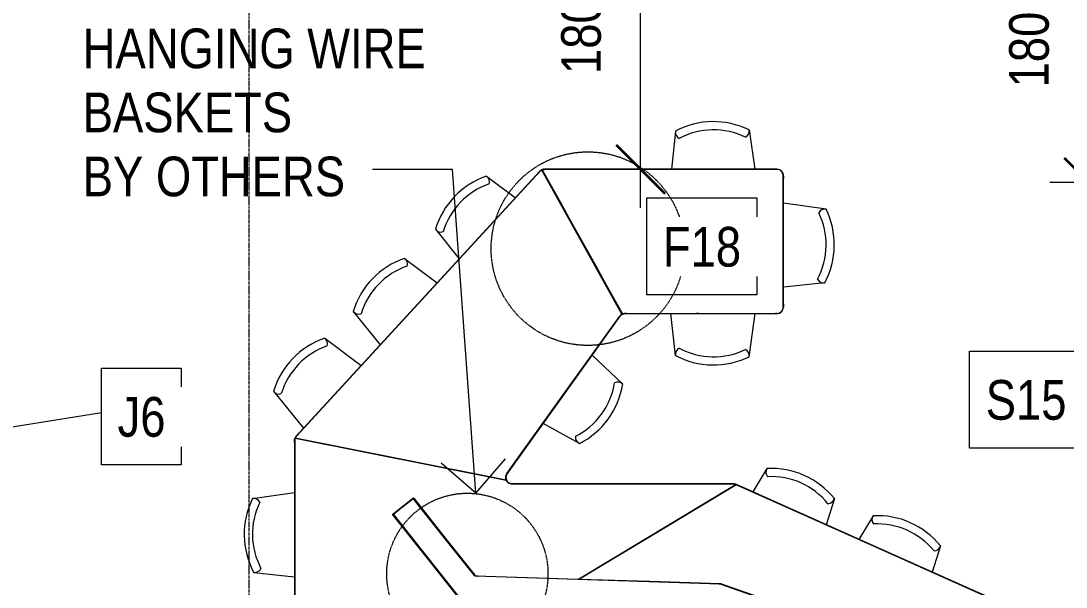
# Model space of a CAD drawing. Header units: millimetres. Extents: x -31381 to 39197, y -15686 to 26001.
# Drawn here: x 6152 to 12634, y -6928 to -3419 of the extents above; entities that cross this region are included whole.
import ezdxf

# ---------------------------------------------------------------- set-up
doc = ezdxf.new("R2010")
doc.units = ezdxf.units.MM
for name, pattern in [('BVNDH-Grid Line', [22.225, 12.7, -3.175, 3.175, -3.175]), ('BVNDH-Overhead', [6, 4, -2]), ('Hidden', [7.14375, 4.7625, -2.38125])]:
    doc.linetypes.add(name, pattern=pattern)
for name, color, linetype, lineweight in [('A-ANNO-DIMS', 211, 'Continuous', 9), ('A-ANNO-DIMS-100', 211, 'Continuous', 9), ('A-DETL', 90, 'Continuous', 9), ('A-FLOR-OVHD', 1, 'BVNDH-Overhead', 13), ('G-ANNO-TEXT', 231, 'Continuous', 9), ('G-IMPT', 8, 'Continuous', 9), ('I-FURN', 30, 'Continuous', 13), ('S-GRID', 1, 'Continuous', 9)]:
    doc.layers.add(name, color=color, linetype=linetype, lineweight=lineweight)
doc.styles.add('Arial Narrow_2', font='ARIALN.TTF', dxfattribs={"height": 245.820669})
doc.dimstyles.new('BVNDH_2_5mm_with_CL_ROUNDED', dxfattribs={"dimscale": 304.8, "dimtxt": 250, "dimasz": 0.984252, "dimexe": 0.787402, "dimexo": 0.0625, "dimgap": 0.574147, "dimtad": 1, "dimdec": 0, "dimrnd": 10, "dimzin": 0, "dimdsep": 46, "dimtxsty": 'Arial Narrow_2', "dimblk1": 'OBLIQUE', "dimblk2": 'OBLIQUE', "dimsah": 1, "dimcen": 0.09, "dimdle": 0.787402, "dimazin": 0, "dimtfac": 1, "dimtdec": 4, "dimtix": 1, "dimtmove": 0, "dimatfit": 3, "dimfxl": 1.64042, "dimfxlon": 1, "dimtvp": 1, "dimtolj": 1, "dimtzin": 0, "dimarcsym": 2})

# ---------------------------------------------------------------- blocks, each defined once
blk = doc.blocks.new('Chair-Desk - Chair-Desk-V22-Level 9 201 Kent St 1_100')
at = {"layer": 'I-FURN', "lineweight": 9}
for p, q in [((-228.6, 0), (-249.7, -169.1)), ((228.6, 0), (249.5, -169.8))]:
    blk.add_line(p, q, dxfattribs=at)
for centre, radius, start, end in [((-186, -6.7), 43.1, 170.99707, 243.1852), ((0, -446.9), 502, 62.90887, 117.09113), ((0, -446.9), 451.2, 62.90887, 117.09113), ((186, -6.7), 43.1, 296.8148, 9.00293)]:
    blk.add_arc(centre, radius, start, end, dxfattribs=at)
blk = doc.blocks.new('Chair-Desk - Chair-Desk-V23-Level 9 201 Kent St 1_100')
at = {"layer": 'I-FURN', "lineweight": 9}
for p, q in [((-228.6, 0), (-249.6, -168.1)), ((228.6, 0), (249.3, -168.8))]:
    blk.add_line(p, q, dxfattribs=at)
for centre, radius, start, end in [((-186, -6.7), 43.1, 170.99707, 243.1852), ((0, -446.9), 502, 62.90887, 117.09113), ((0, -446.9), 451.2, 62.90887, 117.09113), ((186, -6.7), 43.1, 296.8148, 9.00293)]:
    blk.add_arc(centre, radius, start, end, dxfattribs=at)
blk = doc.blocks.new('Chair-Desk - Chair-Desk-V24-Level 9 201 Kent St 1_100')
at = {"layer": 'I-FURN', "lineweight": 9}
for p, q in [((-228.6, 0), (-262.1, -267.8)), ((228.6, 0), (260.4, -258.7))]:
    blk.add_line(p, q, dxfattribs=at)
for centre, radius, start, end in [((-186, -6.7), 43.1, 170.99707, 243.1852), ((0, -446.9), 502, 62.90887, 117.09113), ((0, -446.9), 451.2, 62.90887, 117.09113), ((186, -6.7), 43.1, 296.8148, 9.00293)]:
    blk.add_arc(centre, radius, start, end, dxfattribs=at)
blk = doc.blocks.new('Chair-Desk - Chair-Desk-V25-Level 9 201 Kent St 1_100')
at = {"layer": 'I-FURN', "lineweight": 9}
for p, q in [((-228.6, 0), (-261.7, -265)), ((228.6, 0), (260.1, -255.9))]:
    blk.add_line(p, q, dxfattribs=at)
for centre, radius, start, end in [((-186, -6.7), 43.1, 170.99707, 243.1852), ((0, -446.9), 502, 62.90887, 117.09113), ((0, -446.9), 451.2, 62.90887, 117.09113), ((186, -6.7), 43.1, 296.8148, 9.00293)]:
    blk.add_arc(centre, radius, start, end, dxfattribs=at)
blk = doc.blocks.new('Chair-Desk - Chair-Desk-V26-Level 9 201 Kent St 1_100')
at = {"layer": 'I-FURN', "lineweight": 9}
for p, q in [((-228.6, 0), (-260.9, -258.2)), ((228.6, 0), (260, -255))]:
    blk.add_line(p, q, dxfattribs=at)
for centre, radius, start, end in [((-186, -6.7), 43.1, 170.99707, 243.1852), ((0, -446.9), 502, 62.90887, 117.09113), ((0, -446.9), 451.2, 62.90887, 117.09113), ((186, -6.7), 43.1, 296.8148, 9.00293)]:
    blk.add_arc(centre, radius, start, end, dxfattribs=at)
blk = doc.blocks.new('Chair-Desk - Chair-Desk-V37-Level 9 201 Kent St 1_100')
at = {"layer": 'I-FURN', "lineweight": 9}
for p, q in [((-228.6, 0), (-261.3, 261.2)), ((228.6, 0), (259.6, 252.1))]:
    blk.add_line(p, q, dxfattribs=at)
for centre, radius, start, end in [((-186, 6.7), 43.1, 116.8148, 189.00293), ((0, 446.9), 451.2, 242.90887, 297.09113), ((186, 6.7), 43.1, 350.99707, 63.1852), ((0, 446.9), 502, 242.90887, 297.09113)]:
    blk.add_arc(centre, radius, start, end, dxfattribs=at)
blk = doc.blocks.new('Chair-Desk - Chair-Desk-V38-Level 9 201 Kent St 1_100')
at = {"layer": 'I-FURN', "lineweight": 9}
for p, q in [((-228.6, 0), (-256.3, 221.5)), ((228.6, 0), (257.4, 233.9))]:
    blk.add_line(p, q, dxfattribs=at)
for centre, radius, start, end in [((-186, 6.7), 43.1, 116.8148, 189.00293), ((0, 446.9), 451.2, 242.90887, 297.09113), ((186, 6.7), 43.1, 350.99707, 63.1852), ((0, 446.9), 502, 242.90887, 297.09113)]:
    blk.add_arc(centre, radius, start, end, dxfattribs=at)
blk = doc.blocks.new('Chair-Desk - Chair-Desk-V39-Level 9 201 Kent St 1_100')
at = {"layer": 'I-FURN', "lineweight": 9}
for p, q in [((-228.6, 0), (-263.6, 280.3)), ((228.6, 0), (264.6, 293))]:
    blk.add_line(p, q, dxfattribs=at)
for centre, radius, start, end in [((-186, 6.7), 43.1, 116.8148, 189.00293), ((0, 446.9), 451.2, 242.90887, 297.09113), ((186, 6.7), 43.1, 350.99707, 63.1852), ((0, 446.9), 502, 242.90887, 297.09113)]:
    blk.add_arc(centre, radius, start, end, dxfattribs=at)
blk = doc.blocks.new('Chair-Desk - Chair-Desk-V40-Level 9 201 Kent St 1_100')
at = {"layer": 'I-FURN', "lineweight": 9}
for p, q in [((228.6, 0), (261, 263.9)), ((-228.6, 0), (-260, 251.3))]:
    blk.add_line(p, q, dxfattribs=at)
for centre, radius, start, end in [((-186, 6.7), 43.1, 116.8148, 189.00293), ((0, 446.9), 451.2, 242.90887, 297.09113), ((186, 6.7), 43.1, 350.99707, 63.1852), ((0, 446.9), 502, 242.90887, 297.09113)]:
    blk.add_arc(centre, radius, start, end, dxfattribs=at)
blk = doc.blocks.new('Chair-Desk - Chair-Desk-V41-Level 9 201 Kent St 1_100')
at = {"layer": 'I-FURN', "lineweight": 9}
for p, q in [((-228.6, 0), (-259.1, 244.3)), ((228.6, 0), (257.5, 235.2))]:
    blk.add_line(p, q, dxfattribs=at)
for centre, radius, start, end in [((-186, 6.7), 43.1, 116.8148, 189.00293), ((0, 446.9), 451.2, 242.90887, 297.09113), ((186, 6.7), 43.1, 350.99707, 63.1852), ((0, 446.9), 502, 242.90887, 297.09113)]:
    blk.add_arc(centre, radius, start, end, dxfattribs=at)
blk = doc.blocks.new('Furniture 4 - Communal Table_sat-1760665-Level 9 201 Kent St 1_100')
at = {"layer": 'G-IMPT'}
for p, q in [((1887.7, 3272.5), (13.2, 1235.6)), ((1887.7, 3272.5), (1875.1, 3258.8)), ((1887.9, 3272.3), (1887.7, 3272.5)), ((1887.7, 3272.5), (1889.2, 3271.1)), ((3713, 3288.6), (1924.5, 3288.6)), ((1924.5, 3288.6), (1939.5, 3288.6)), ((1924.5, 3286.6), (1924.5, 3288.4)), ((1939.5, 3288.6), (1924.6, 3288.6)), ((3713, 3288.6), (3698.1, 3288.6)), ((3698.1, 3288.6), (3713, 3288.6)), ((3713, 3286.6), (3713, 3288.4)), ((3761, 3238.6), (3763, 3238.6)), ((3763, 3238.6), (3762.8, 3238.6)), ((3763, 3238.2), (3763, 3238.6)), ((3763, 3238.6), (3763, 3216.2)), ((2144, 2857.4), (2140.6, 2857)), ((2140.6, 2857), (2144, 2857.4)), ((2145.1, 2855.5), (2141.7, 2855.1)), ((2190.5, 2765.4), (2194.8, 2766.1)), ((2195.8, 2764.2), (2192.5, 2763.7)), ((2196.8, 2762.3), (2193.7, 2761.8)), ((2298.8, 2570.6), (2301.6, 2571.1)), ((2302.6, 2569.2), (2300.6, 2568.9)), ((2300.6, 2568.9), (2302.6, 2569.2)), ((2303.6, 2567.3), (2301.9, 2567.1)), ((2332, 2510.8), (2335, 2511)), ((2336, 2509.1), (2333.1, 2508.8)), ((2545.2, 2179.8), (2545.2, 2178)), ((2545.2, 2177.8), (3713, 2177.8)), ((2557.3, 2177.8), (2545.2, 2177.8)), ((3110.9, 2177.8), (3092.7, 2177.8)), ((3713, 2177.8), (3701, 2177.8)), ((3713, 2179.8), (3713, 2178)), ((3761, 2227.8), (3763, 2227.8)), ((3763, 2227.8), (3762.8, 2227.8)), ((3763, 2250.3), (3763, 2227.8)), ((1636.6, 946.7), (2504.6, 2156.9)), ((2496.7, 2145.8), (2504.6, 2156.9)), ((2503, 2158.1), (2504.6, 2156.9)), ((2504.1, 2157.3), (2504.6, 2156.9)), ((1631.8, 894.9), (5.1, 1219.5)), ((5.8, 1219.4), (1628.9, 895.5)), ((25.8, 1249.2), (13.2, 1235.6)), ((13.4, 1235.4), (13.2, 1235.6)), ((13.2, 1235.6), (14.7, 1234.2)), ((0, 1201.7), (0, 0)), ((0, 1189.4), (0, 1201.7)), ((2, 1201.7), (0.3, 1201.7)), ((1632, 894.8), (1632.2, 894.8)), ((1636.6, 946.7), (1635, 947.8)), ((1636.4, 946.8), (1636.6, 946.7)), ((1636.6, 946.7), (1644.6, 957.8)), ((3379.4, 867.5), (1677.3, 867.5)), ((1677.3, 867.5), (1691.8, 867.5)), ((1677.3, 865.5), (1677.3, 867.3)), ((2187.6, 134.5), (3396.3, 861.1)), ((3398.9, 862.6), (2192.9, 137.7)), ((3364.8, 867.5), (3379.4, 867.5)), ((3379.4, 865.5), (3379.4, 867.3)), ((3396.3, 861.1), (3398.9, 862.6)), ((3398.9, 862.6), (3399.9, 860.9)), ((3399.2, 862.1), (3398.9, 862.6)), ((3399.9, 860.9), (3400.7, 862.8)), ((759.5, 635), (913.1, 756.8)), ((905.3, 750.7), (913.1, 756.8)), ((913.1, 756.8), (905.3, 750.7)), ((905.3, 750.7), (913.1, 756.8)), ((913.1, 756.8), (905.3, 750.7)), ((911.8, 758.4), (913.1, 756.8)), ((913.1, 756.8), (912.4, 757.6)), ((913.1, 756.8), (912.4, 757.6)), ((914.3, 755.3), (913.1, 756.8)), ((915.9, 756.5), (914.3, 755.3)), ((915.9, 756.5), (917.4, 757.8)), ((916.6, 757.1), (915.9, 756.5)), ((916.6, 757.1), (915.9, 756.5)), ((915.9, 756.5), (921.9, 748.9)), ((915.9, 756.5), (1386.3, 163.6)), ((915.9, 756.5), (921.9, 748.9)), ((921.9, 748.9), (915.9, 756.5)), ((921.9, 748.9), (915.9, 756.5)), ((757.6, 631), (759.2, 632.2)), ((759.5, 635), (758.3, 636.6)), ((758.9, 635.8), (759.5, 635)), ((758.9, 635.8), (759.5, 635)), ((759.2, 632.2), (759, 632)), ((759.2, 632.2), (759, 632)), ((760.8, 633.5), (759.2, 632.2)), ((772, 616.1), (759.2, 632.2)), ((1287.3, -33.4), (759.2, 632.2)), ((759.2, 632.2), (772, 616.1)), ((772, 616.1), (759.2, 632.2)), ((759.2, 632.2), (772, 616.1)), ((759.5, 635), (767.3, 641.2)), ((767.3, 641.2), (759.5, 635)), ((759.5, 635), (767.3, 641.2)), ((767.3, 641.2), (759.5, 635)), ((759.5, 635), (760.8, 633.5)), ((1374.3, 178.8), (1386.3, 163.6)), ((1374.3, 178.8), (1386.3, 163.6)), ((1386.3, 163.6), (1374.3, 178.8)), ((1386.3, 163.6), (1374.3, 178.8)), ((1384.8, 162.3), (1386.3, 163.6)), ((1387.9, 164.8), (1386.3, 163.6)), ((1386.3, 163.6), (1386.6, 163.7)), ((1386.3, 163.6), (1386.6, 163.7)), ((1393.9, 161.8), (1393.9, 159.8)), ((1393.8, 157.8), (1393.9, 159.8)), ((1393.9, 159.8), (1393.9, 160.1)), ((1393.9, 159.8), (1413.8, 159.1)), ((1393.9, 159.8), (2186.5, 134.3)), ((1413.8, 159.1), (1393.9, 159.8)), ((1393.9, 159.8), (1409.2, 159.3)), ((1413.8, 159.1), (1393.9, 159.8)), ((2186.6, 136.3), (2186.5, 134.3)), ((2186.5, 134.3), (2205.5, 133.6)), ((2205.5, 133.6), (2186.5, 134.3)), ((2187.6, 134.5), (2186.6, 136.3)), ((2187.3, 135), (2187.6, 134.5)), ((2199, 141.4), (2187.6, 134.5)), ((2189.4, 136.2), (2194, 136)), ((2192.9, 137.7), (2199, 141.4)), ((2193.9, 134), (3276.3, 99.2)), ((2205.5, 133.6), (2193.9, 134)), ((3264.7, 99.5), (3276.3, 99.2)), ((3276.3, 99.2), (3264.7, 99.5)), ((3264.7, 99.5), (3276.3, 99.2)), ((3276.3, 99.2), (3264.7, 99.5)), ((3276.2, 97.2), (3276.3, 99.2)), ((3276.9, 99), (3276.2, 97.2)), ((3276.4, 101.2), (3276.3, 99.2)), ((3276.3, 99.2), (3276.3, 99.4)), ((3276.3, 99.2), (3276.3, 99.4)), ((3276.9, 99), (3288.6, 95)), ((3276.9, 99), (3277, 99)), ((3276.9, 99), (3288.6, 95)), ((3288.6, 95), (3276.9, 99)), ((3288.6, 95), (3276.9, 99)), ((3277, 99.3), (3277.6, 100.9))]:
    blk.add_line(p, q, dxfattribs=at)
at = {"layer": 'G-IMPT', "flags": 128}
for points in [[(13.2, 1235.6), (950.5, 2254), (1887.7, 3272.5)], [(1889.2, 3271.1), (951.9, 2252.7), (14.7, 1234.2)], [(2519.7, 2173.1), (2365.7, 2450.3), (2211.6, 2727.4), (2057.6, 3004.6), (1903.6, 3281.8)], [(1903.6, 3281.8), (2057.6, 3004.6), (2211.6, 2727.4), (2365.7, 2450.3), (2519.7, 2173.1)], [(1905.3, 3282.8), (2053.4, 3016.4), (2201.4, 2749.9), (2349.5, 2483.5), (2497.5, 2217.1), (2521.4, 2174)], [(1905.3, 3282.8), (1973.8, 3159.6), (2042.3, 3036.4), (2110.7, 2913.2), (2179.2, 2790), (2247.6, 2666.8), (2316.1, 2543.6), (2384.5, 2420.4), (2453, 2297.2), (2521.4, 2174)], [(1905.3, 3282.8), (1973.8, 3159.6), (2042.3, 3036.4), (2110.7, 2913.2), (2179.2, 2790), (2247.6, 2666.8), (2316.1, 2543.6), (2384.5, 2420.4), (2453, 2297.2), (2521.4, 2174)], [(2521.5, 2173.9), (2453.1, 2297.1), (2384.6, 2420.3), (2316.2, 2543.4), (2247.7, 2666.6), (2179.3, 2789.8), (2110.9, 2912.9), (2042.4, 3036.1), (1974, 3159.3), (1905.5, 3282.5)], [(2521.5, 2173.9), (2453.1, 2297.1), (2384.6, 2420.3), (2316.2, 2543.4), (2247.7, 2666.6), (2179.3, 2789.8), (2110.9, 2912.9), (2042.4, 3036.1), (1974, 3159.3), (1905.5, 3282.5)], [(1924.5, 3288.6), (1921.5, 3288.5), (1918.4, 3288.3), (1915.4, 3287.8), (1912.4, 3287.1), (1909.5, 3286.3), (1906.6, 3285.3)], [(1906.6, 3285.3), (1909.5, 3286.3), (1912.4, 3287.1), (1915.4, 3287.8), (1918.4, 3288.3), (1921.5, 3288.5), (1924.5, 3288.6)], [(1907.3, 3283.4), (1906.9, 3284.4), (1906.7, 3285), (1906.6, 3285.3)], [(1906.6, 3285.3), (1906.7, 3285), (1906.9, 3284.4), (1907.3, 3283.4)], [(1907.3, 3283.4), (1975.7, 3160.3), (2044.2, 3037.1), (2112.6, 2913.9), (2181, 2790.7), (2249.5, 2667.6), (2317.9, 2544.4), (2386.4, 2421.2), (2454.8, 2298.1), (2523.2, 2174.9)], [(3713, 3288.6), (2818.8, 3288.6), (1924.5, 3288.6)], [(3713, 3286.6), (2818.8, 3286.6), (1924.5, 3286.6)], [(3761, 2227.8), (3761, 2733.2), (3761, 3238.6)], [(3763, 2227.8), (3763, 2733.2), (3763, 3238.6)], [(2524.1, 2173.1), (2524, 2173.3), (2523.7, 2174), (2523.2, 2174.9)], [(2523.2, 2174.9), (2523.7, 2174), (2524, 2173.3), (2524.1, 2173.1)], [(2524.1, 2173.1), (2526.1, 2174), (2528.1, 2174.8), (2530.2, 2175.5), (2532.3, 2176.1), (2534.4, 2176.6), (2536.6, 2177), (2538.7, 2177.4), (2540.9, 2177.6), (2543.1, 2177.7), (2545.2, 2177.8)], [(2545.2, 2177.8), (2543.1, 2177.7), (2540.9, 2177.6), (2538.7, 2177.4), (2536.6, 2177), (2534.4, 2176.6), (2532.3, 2176.1), (2530.2, 2175.5), (2528.1, 2174.8), (2526.1, 2174), (2524.1, 2173.1)], [(2545.2, 2179.8), (3129.1, 2179.8), (3713, 2179.8)], [(2545.2, 2177.8), (3129.1, 2177.8), (3713, 2177.8)], [(1635, 947.8), (2069, 1553), (2503, 2158.1)], [(2504.6, 2156.9), (2070.6, 1551.8), (1636.6, 946.7)], [(2.8, 1218.2), (2, 1215.6), (1.3, 1212.8), (0.7, 1210.1), (0.3, 1207.3), (0.1, 1204.5), (0, 1201.7)], [(0, 1201.7), (0.1, 1204.5), (0.3, 1207.3), (0.7, 1210.1), (1.3, 1212.8), (2, 1215.6), (2.8, 1218.2)], [(2.8, 1218.2), (3.1, 1218.2), (3.8, 1217.9), (4.7, 1217.6)], [(4.7, 1217.6), (3.8, 1217.9), (3.1, 1218.2), (2.8, 1218.2)], [(1631.4, 892.9), (818.1, 1055.3), (4.7, 1217.6)], [(1631.8, 894.9), (818.5, 1057.2), (5.1, 1219.5)], [(1628.9, 895.5), (817.4, 1057.4), (5.8, 1219.4)], [(6.2, 1221.4), (817.8, 1059.4), (1629.3, 897.4)], [(0, 1201.7), (0, 600.9), (0, 0)], [(2, 1201.7), (2, 600.9), (2, 0)], [(1631.4, 892.9), (1632.3, 893.4), (1633, 893.7), (1633.2, 893.9)], [(1633.2, 893.9), (1633, 893.7), (1632.3, 893.4), (1631.4, 892.9)], [(1677.3, 867.5), (1671.3, 867.9), (1665.4, 869), (1659.7, 870.7), (1654.2, 873.2), (1649.1, 876.2), (1644.3, 879.9), (1640.1, 884.1), (1636.3, 888.8), (1633.2, 893.9)], [(1633.2, 893.9), (1636.3, 888.8), (1640.1, 884.1), (1644.3, 879.9), (1649.1, 876.2), (1654.2, 873.2), (1659.7, 870.7), (1665.4, 869), (1671.3, 867.9), (1677.3, 867.5)], [(3379.4, 867.5), (2528.3, 867.5), (1677.3, 867.5)], [(3379.4, 865.5), (2528.3, 865.5), (1677.3, 865.5)], [(2186.6, 136.3), (2790.9, 499.5), (3395.3, 862.8)], [(2187.6, 134.5), (2792, 497.8), (3396.3, 861.1)], [(3398.9, 862.6), (2795.9, 500.2), (2192.9, 137.7)], [(3399.9, 860.9), (2796.9, 498.5), (2194, 136)], [(3396, 864.7), (3393.3, 865.6), (3390.6, 866.3), (3387.8, 866.8), (3385, 867.2), (3382.2, 867.5), (3379.4, 867.5)], [(3379.4, 867.5), (3382.2, 867.5), (3385, 867.2), (3387.8, 866.8), (3390.6, 866.3), (3393.3, 865.6), (3396, 864.7)], [(5603.4, -123.6), (4501.6, 368.7), (3399.9, 860.9)], [(5604.2, -121.8), (4502.5, 370.5), (3400.7, 862.8)], [(758.3, 636.6), (835, 697.5), (911.8, 758.4)], [(759.5, 635), (836.3, 695.9), (913.1, 756.8)], [(914.3, 755.3), (837.5, 694.4), (760.8, 633.5)], [(1384.8, 162.3), (1149.5, 458.8), (914.3, 755.3)], [(915.9, 756.5), (1151.1, 460), (1386.3, 163.6)], [(917.4, 757.8), (1152.7, 461.3), (1387.9, 164.8)], [(1285.7, -34.6), (1021.7, 298.2), (757.6, 631)], [(1287.3, -33.4), (1023.2, 299.4), (759.2, 632.2)], [(760.8, 633.5), (1024.8, 300.7), (1288.8, -32.1)], [(1393.9, 159.8), (1391.9, 160), (1390.3, 160.6), (1388.1, 161.8), (1386.3, 163.6)], [(1393.9, 161.8), (1790.3, 149), (2186.6, 136.3)], [(3276.2, 97.2), (2335, 127.5), (1393.8, 157.8)], [(1393.9, 159.8), (1790.2, 147), (2186.5, 134.3)], [(2193.9, 134), (2735.1, 116.6), (3276.3, 99.2)], [(2194, 136), (2735.2, 118.6), (3276.4, 101.2)], [(4431.6, -308.1), (3853.9, -105.5), (3276.2, 97.2)], [(3276.9, 99), (3854.6, -103.6), (4432.3, -306.2)], [(3277.6, 100.9), (3855.3, -101.7), (4433, -304.3)]]:
    blk.add_lwpolyline(points, dxfattribs=at)
at = {"layer": 'G-IMPT'}
for centre, radius, start, end in [((1924.5, 3238.6), 50, 115.85891, 137.37758), ((1924.5, 3238.6), 50, 115.85891, 137.37758), ((1903.6, 3281.8), 2, 29.05861, 115.8589), ((1903.6, 3281.8), 2, 29.05861, 115.8589), ((1907.3, 3283.4), 2, 111.05996, 209.05861), ((1907.3, 3283.4), 2, 111.05996, 209.05861), ((3713, 3238.6), 50, 0, 90), ((3713, 3238.6), 50, 63.7358, 90), ((3713, 3238.6), 50, 33.58276, 60), ((3713, 3238.6), 50, 27.72391, 32.4252), ((3713, 3238.6), 50, 20, 21.85134), ((3713, 3238.6), 50, 0, 18.32656), ((2519.7, 2173.1), 2, 299.45223, 29.05861), ((2519.7, 2173.1), 2, 299.45223, 29.05861), ((2523.2, 2174.9), 2, 209.05861, 295.04157), ((2523.2, 2174.9), 2, 209.05861, 295.04157), ((3713, 2227.8), 50, 270, 0), ((3713, 2227.8), 50, 270, 288.32656), ((3713, 2227.8), 50, 290, 291.85134), ((3713, 2227.8), 50, 297.72391, 302.4252), ((3713, 2227.8), 50, 303.58276, 330), ((3713, 2227.8), 50, 333.7358, 0), ((2545.2, 2127.8), 50, 119.45223, 144.3516), ((2545.2, 2127.8), 50, 119.45223, 144.3516), ((4.7, 1217.6), 2, 78.71366, 160.68537), ((4.7, 1217.6), 2, 78.71366, 160.68537), ((6.2, 1221.4), 2, 155.82863, 258.71366), ((6.2, 1221.4), 2, 155.82863, 258.71366), ((50, 1201.7), 50, 137.37758, 155.82866), ((50, 1201.7), 50, 137.37758, 155.82866), ((1677.3, 917.5), 50, 144.3516, 202.7427), ((1677.3, 917.5), 50, 144.3516, 202.7427), ((1629.3, 897.4), 2, 258.71366, 22.74269), ((1629.3, 897.4), 2, 258.71366, 22.74269), ((1631.4, 892.9), 2, 28.24766, 78.71366), ((3395.3, 862.8), 2, 301.011, 70.6426), ((3395.3, 862.8), 2, 301.011, 70.6426), ((3399.9, 860.9), 2, 65.92421, 121.011), ((3399.9, 860.9), 2, 65.92421, 121.011), ((914.3, 755.3), 2, 38.43017, 128.43017), ((914.3, 755.3), 2, 38.43017, 128.43017), ((914.3, 755.3), 2, 38.43017, 128.43017), ((914.3, 755.3), 2, 38.43017, 128.43017), ((760.8, 633.5), 2, 128.43017, 218.43017), ((760.8, 633.5), 2, 128.43017, 218.43017), ((760.8, 633.5), 2, 128.43017, 218.43017), ((760.8, 633.5), 2, 128.43017, 218.43017), ((1394.2, 169.8), 10, 218.43017, 268.15542), ((1394.2, 169.8), 10, 218.43017, 268.15542), ((1394.2, 169.8), 10, 218.43017, 268.15542), ((1394.2, 169.8), 10, 218.43017, 268.15542), ((2186.6, 136.3), 2, 268.15542, 301.011), ((2186.6, 136.3), 2, 268.15542, 301.011), ((3276.2, 97.2), 2, 70.67193, 88.15542), ((3276.2, 97.2), 2, 70.67193, 88.15542), ((3276.2, 97.2), 2, 70.67193, 88.15542), ((3276.2, 97.2), 2, 70.67193, 88.15542)]:
    blk.add_arc(centre, radius, start, end, dxfattribs=at)
for points in [[(1889.2, 3271.1), (1890.6, 3272.6), (1893.5, 3275.4), (1898.3, 3279), (1901.8, 3281), (1903.6, 3281.8)], [(1903.6, 3281.8), (1901.8, 3281), (1898.3, 3279), (1893.5, 3275.4), (1890.6, 3272.6), (1889.2, 3271.1)], [(1907.3, 3283.4), (1909.1, 3284.1), (1912.9, 3285.3), (1918.6, 3286.4), (1922.6, 3286.6), (1924.5, 3286.6)], [(1924.5, 3286.6), (1922.6, 3286.6), (1918.6, 3286.4), (1912.9, 3285.3), (1909.1, 3284.1), (1907.3, 3283.4)], [(2503, 2158.1), (2505.2, 2161.2), (2510.2, 2166.8), (2516.4, 2171.2), (2519.7, 2173.1)], [(2521.4, 2174), (2521.4, 2174), (2521.3, 2174), (2521, 2173.8), (2520.3, 2173.4), (2519.9, 2173.2), (2519.7, 2173.1)], [(3749.8, 2196.9), (3753.4, 2201.2), (3759.1, 2211), (3761, 2222.2), (3761, 2227.8)], [(4.7, 1217.6), (4.8, 1217.8), (4.9, 1218.3), (5, 1219), (5.1, 1219.4), (5.1, 1219.5), (5.1, 1219.5)], [(6.2, 1221.4), (6.2, 1221.1), (6.1, 1220.6), (5.9, 1219.9), (5.8, 1219.5), (5.8, 1219.4), (5.8, 1219.4)], [(6.2, 1221.4), (6.9, 1222.9), (8.5, 1226), (11.3, 1230.3), (13.5, 1232.9), (14.7, 1234.2)], [(14.7, 1234.2), (13.5, 1232.9), (11.3, 1230.3), (8.5, 1226), (6.9, 1222.9), (6.2, 1221.4)], [(1628.9, 895.5), (1628.9, 895.5), (1628.9, 895.6), (1629, 896), (1629.1, 896.7), (1629.2, 897.2), (1629.3, 897.4)], [(1631.8, 894.9), (1631.8, 894.9), (1631.8, 894.8), (1631.7, 894.3), (1631.6, 893.7), (1631.5, 893.2), (1631.4, 892.9)], [(3395.3, 862.8), (3393.6, 863.4), (3390.1, 864.4), (3384.8, 865.3), (3381.2, 865.5), (3379.4, 865.5)], [(3395.3, 862.8), (3393.6, 863.4), (3390.1, 864.4), (3384.8, 865.3), (3381.2, 865.5), (3379.4, 865.5)], [(3395.3, 862.8), (3395.3, 862.9), (3395.4, 863), (3395.5, 863.1), (3395.6, 863.3), (3395.7, 863.5), (3395.7, 863.7), (3395.8, 863.8), (3395.8, 864), (3395.8, 864.2), (3395.8, 864.3), (3395.7, 864.4), (3395.7, 864.5), (3395.7, 864.6), (3395.8, 864.7), (3395.8, 864.7), (3395.9, 864.7), (3395.9, 864.7), (3396, 864.7)], [(3395.3, 862.8), (3395.4, 862.6), (3395.7, 862.2), (3396, 861.6), (3396.3, 861.2), (3396.3, 861.1), (3396.3, 861.1)], [(1387.9, 164.8), (1388.4, 164.2), (1389.5, 163.1), (1391.6, 162.1), (1393.2, 161.8), (1393.9, 161.8)], [(3276.4, 101.2), (3276.6, 101.2), (3277, 101.1), (3277.4, 101), (3277.6, 100.9)]]:
    blk.add_open_spline(points, degree=3, dxfattribs=at)
for points, knots in [([(1902.7, 3283.6), (1902.7, 3283.6), (1902.8, 3283.5), (1903, 3283.1), (1903.2, 3282.6), (1903.5, 3282.1), (1903.6, 3281.8)], [0, 0, 0, 0, 0.333333, 0.5, 0.666667, 1, 1, 1, 1]), ([(1903.6, 3281.8), (1903.5, 3282.1), (1903.2, 3282.6), (1903, 3283.1), (1902.8, 3283.5), (1902.7, 3283.6), (1902.7, 3283.6)], [0, 0, 0, 0, 0.333333, 0.5, 0.666667, 1, 1, 1, 1]), ([(1905.3, 3282.8), (1905.3, 3282.8), (1905.2, 3282.7), (1904.8, 3282.5), (1904.4, 3282.3), (1903.9, 3282), (1903.6, 3281.8)], [0, 0, 0, 0, 0.3333333, 0.5, 0.6666667, 1, 1, 1, 1]), ([(1904.5, 3282.3), (1904.6, 3282.4), (1904.8, 3282.5), (1905.2, 3282.7), (1905.3, 3282.8), (1905.3, 3282.8)], [0.3333333, 0.3333333, 0.3333333, 0.3333333, 0.5, 0.6666667, 1, 1, 1, 1]), ([(1907.3, 3283.4), (1907, 3283.3), (1906.5, 3283), (1906, 3282.7), (1905.7, 3282.5), (1905.5, 3282.5), (1905.5, 3282.5)], [0, 0, 0, 0, 0.333333, 0.5, 0.666667, 1, 1, 1, 1]), ([(1905.5, 3282.5), (1905.5, 3282.5), (1905.7, 3282.5), (1906, 3282.7), (1906.3, 3282.9), (1906.4, 3282.9)], [0, 0, 0, 0, 0.3333333, 0.5, 0.6666667, 0.6666667, 0.6666667, 0.6666667]), ([(3749.8, 3269.5), (3748, 3271.6), (3742.1, 3277.6), (3729.8, 3284.7), (3718.6, 3286.6), (3713, 3286.6)], [-0.555378, -0.555378, -0.555378, -0.555378, -0.4444444, -0.2222222, 0, 0, 0, 0]), ([(3761, 3238.6), (3761, 3245.6), (3758.6, 3256.8), (3752.5, 3266.3), (3749.8, 3269.5)], [-1, -1, -1, -1, -0.7222222, -0.5555556, -0.5555556, -0.5555556, -0.5555556]), ([(2519.7, 2173.1), (2519.9, 2173.2), (2520.3, 2173.4), (2521, 2173.8), (2521.3, 2174), (2521.4, 2174), (2521.4, 2174)], [0, 0, 0, 0, 0.25, 0.5, 0.75, 1, 1, 1, 1]), ([(2519.7, 2173.1), (2519.8, 2173.1), (2520, 2173.2), (2520.2, 2173.3), (2520.4, 2173.4), (2520.5, 2173.5), (2520.7, 2173.6), (2520.8, 2173.7), (2520.9, 2173.7), (2521, 2173.8), (2521.1, 2173.9), (2521.2, 2173.9), (2521.3, 2174), (2521.4, 2174), (2521.4, 2174), (2521.4, 2174), (2521.4, 2174)], [0, 0, 0, 0, 0.125, 0.1875, 0.25, 0.3125, 0.375, 0.4375, 0.5, 0.5625, 0.625, 0.6875, 0.75, 0.8125, 0.875, 1, 1, 1, 1]), ([(2521.4, 2174), (2521.4, 2174), (2521.4, 2174), (2521.4, 2174), (2521.3, 2174), (2521.2, 2173.9), (2521.1, 2173.9), (2521, 2173.8), (2520.9, 2173.7), (2520.8, 2173.7), (2520.7, 2173.6), (2520.5, 2173.5), (2520.4, 2173.4), (2520.2, 2173.3), (2520, 2173.2), (2519.8, 2173.1), (2519.7, 2173.1)], [0, 0, 0, 0, 0.125, 0.1875, 0.25, 0.3125, 0.375, 0.4375, 0.5, 0.5625, 0.625, 0.6875, 0.75, 0.8125, 0.875, 1, 1, 1, 1]), ([(2520.7, 2171.3), (2520.7, 2171.3), (2520.7, 2171.3), (2520.6, 2171.4), (2520.6, 2171.4), (2520.6, 2171.5), (2520.5, 2171.6), (2520.4, 2171.7), (2520.4, 2171.8), (2520.3, 2171.9), (2520.2, 2172.1), (2520.1, 2172.2), (2520.1, 2172.4), (2520, 2172.5), (2519.9, 2172.8), (2519.8, 2173), (2519.7, 2173.1)], [0, 0, 0, 0, 0.125, 0.1875, 0.25, 0.3125, 0.375, 0.4375, 0.5, 0.5625, 0.625, 0.6875, 0.75, 0.8125, 0.875, 1, 1, 1, 1]), ([(2519.7, 2173.1), (2519.8, 2173), (2519.9, 2172.8), (2520, 2172.5), (2520.1, 2172.4), (2520.1, 2172.2), (2520.2, 2172.1), (2520.3, 2171.9), (2520.4, 2171.8), (2520.4, 2171.7), (2520.5, 2171.6), (2520.6, 2171.5), (2520.6, 2171.4), (2520.6, 2171.4), (2520.7, 2171.3), (2520.7, 2171.3), (2520.7, 2171.3)], [0, 0, 0, 0, 0.125, 0.1875, 0.25, 0.3125, 0.375, 0.4375, 0.5, 0.5625, 0.625, 0.6875, 0.75, 0.8125, 0.875, 1, 1, 1, 1]), ([(2521.5, 2173.9), (2521.5, 2173.9), (2521.6, 2174), (2522, 2174.2), (2522.5, 2174.5), (2523, 2174.7), (2523.2, 2174.9)], [0, 0, 0, 0, 0.333333, 0.5, 0.666667, 1, 1, 1, 1]), ([(2522.4, 2174.4), (2522.2, 2174.3), (2522, 2174.2), (2521.6, 2174), (2521.5, 2173.9), (2521.5, 2173.9)], [0.3333333, 0.3333333, 0.3333333, 0.3333333, 0.5, 0.6666667, 1, 1, 1, 1]), ([(2523.2, 2174.9), (2524.6, 2175.5), (2528.8, 2177.3), (2536.2, 2179.2), (2542.2, 2179.8), (2545.2, 2179.8)], [-0.9999997, -0.9999997, -0.9999997, -0.9999997, -0.8, -0.4, 0, 0, 0, 0]), ([(3713, 2179.8), (3720, 2179.8), (3734, 2182.9), (3745.3, 2191.6), (3749.8, 2196.9)], [-1, -1, -1, -1, -0.7222222, -0.444622, -0.444622, -0.444622, -0.444622]), ([(4.7, 1217.6), (4.1, 1215.9), (3.1, 1212.4), (2.2, 1207.1), (2, 1203.5), (2, 1201.7)], [-0.9999978, -0.9999978, -0.9999978, -0.9999978, -0.6666667, -0.3333333, 0, 0, 0, 0]), ([(4.7, 1217.6), (4.1, 1215.9), (3.1, 1212.4), (2.2, 1207.1), (2, 1203.5), (2, 1201.7)], [0.0000022, 0.0000022, 0.0000022, 0.0000022, 0.3333333, 0.6666667, 1, 1, 1, 1]), ([(6.2, 1221.4), (5.9, 1221.5), (5.4, 1221.7), (4.9, 1221.9), (4.5, 1222.1), (4.4, 1222.2), (4.4, 1222.2)], [0, 0, 0, 0, 0.333333, 0.5, 0.666667, 1, 1, 1, 1]), ([(4.4, 1222.2), (4.4, 1222.2), (4.5, 1222.1), (4.9, 1221.9), (5.4, 1221.7), (5.9, 1221.5), (6.2, 1221.4)], [0, 0, 0, 0, 0.333333, 0.5, 0.666667, 1, 1, 1, 1]), ([(1629.3, 897.4), (1627.4, 902), (1624.9, 911.5), (1625.4, 929.4), (1630.4, 941.5), (1635, 947.8)], [-1, -1, -1, -1, -0.722222, -0.444444, 0, 0, 0, 0]), ([(1631.1, 898.2), (1631.1, 898.2), (1631, 898.1), (1630.6, 898), (1630.1, 897.8), (1629.6, 897.6), (1629.3, 897.4)], [0, 0, 0, 0, 0.333333, 0.5, 0.666667, 1, 1, 1, 1]), ([(1629.3, 897.4), (1629.6, 897.6), (1630.1, 897.8), (1630.6, 898), (1631, 898.1), (1631.1, 898.2), (1631.1, 898.2)], [0, 0, 0, 0, 0.333333, 0.5, 0.666667, 1, 1, 1, 1]), ([(1677.3, 865.5), (1672.1, 865.5), (1661.7, 867.1), (1644.7, 875.3), (1635.4, 885.6), (1631.4, 892.9)], [-1, -1, -1, -1, -0.722222, -0.444444, 0, 0, 0, 0]), ([(1633.2, 893.9), (1633.2, 893.9), (1633.1, 894), (1633, 894.2), (1632.7, 894.5), (1632.4, 894.7), (1632.1, 894.8), (1631.9, 894.9), (1631.8, 894.9)], [0, 0, 0, 0, 0.111111, 0.222222, 0.444444, 0.666667, 0.833333, 1, 1, 1, 1]), ([(3396, 864.7), (3395.9, 864.7), (3395.9, 864.7), (3395.8, 864.7), (3395.8, 864.6), (3395.7, 864.5), (3395.7, 864.4), (3395.8, 864.3), (3395.8, 864.2), (3395.8, 864), (3395.8, 863.8), (3395.7, 863.7), (3395.7, 863.5), (3395.6, 863.3), (3395.5, 863.1), (3395.4, 863), (3395.3, 862.9), (3395.3, 862.8)], [0, 0, 0, 0, 0.0625, 0.125, 0.25, 0.3125, 0.375, 0.4375, 0.5, 0.5625, 0.625, 0.6875, 0.75, 0.8125, 0.875, 0.9375, 1, 1, 1, 1]), ([(911.8, 758.4), (912.2, 758.7), (913, 759.1), (914.5, 759.4), (916.1, 759), (917.1, 758.2), (917.4, 757.8)], [-1, -1, -1, -1, -0.785714, -0.571429, -0.285714, 0, 0, 0, 0]), ([(757.6, 631), (757.3, 631.3), (756.9, 632.1), (756.7, 633.6), (757, 635.3), (757.8, 636.2), (758.3, 636.6)], [-1, -1, -1, -1, -0.785714, -0.571429, -0.285714, 0, 0, 0, 0]), ([(1393.8, 157.8), (1392.3, 157.8), (1389.8, 158.4), (1386.8, 160.1), (1385.4, 161.5), (1384.8, 162.3)], [-1, -1, -1, -1, -0.571429, -0.285714, 0, 0, 0, 0]), ([(1388.7, 164), (1389, 163.7), (1389.9, 163), (1391.3, 162.2), (1392.4, 162), (1392.8, 162)], [-0.8333333, -0.8333333, -0.8333333, -0.8333333, -0.6666667, -0.3333333, -0.1666667, -0.1666667, -0.1666667, -0.1666667]), ([(1388.7, 164), (1389, 163.7), (1389.9, 163), (1391.3, 162.2), (1392.4, 162), (1392.8, 162)], [0.1666667, 0.1666667, 0.1666667, 0.1666667, 0.3333333, 0.6666667, 0.8333333, 0.8333333, 0.8333333, 0.8333333]), ([(2192.9, 137.7), (2192.9, 137.7), (2192.7, 137.6), (2192.5, 137.4), (2192.3, 137.1), (2192.2, 136.9), (2192.1, 136.6), (2192, 136.4), (2192, 136.1), (2192, 135.8), (2192, 135.5), (2192.1, 135.2), (2192.2, 135), (2192.4, 134.8), (2192.5, 134.6), (2192.7, 134.5), (2192.9, 134.3), (2193.1, 134.2), (2193.3, 134.1), (2193.6, 134.1), (2193.8, 134), (2193.9, 134)], [0, 0, 0, 0, 0.055556, 0.111111, 0.166667, 0.222222, 0.277778, 0.333333, 0.388889, 0.444444, 0.5, 0.555556, 0.611111, 0.652778, 0.6875, 0.75, 0.78125, 0.833333, 0.875, 0.916667, 1, 1, 1, 1]), ([(2193.9, 134), (2193.8, 134), (2193.6, 134), (2193.3, 134.1), (2193.1, 134.2), (2192.8, 134.4), (2192.6, 134.5), (2192.5, 134.7), (2192.3, 134.9), (2192.2, 135.1), (2192.1, 135.4), (2192, 135.7), (2192, 136.1), (2192, 136.4), (2192.1, 136.6), (2192.2, 136.9), (2192.3, 137.1), (2192.5, 137.4), (2192.7, 137.6), (2192.9, 137.7), (2192.9, 137.7)], [0, 0, 0, 0, 0.055556, 0.111111, 0.166667, 0.222222, 0.277778, 0.319444, 0.361111, 0.416667, 0.472222, 0.555556, 0.611111, 0.666667, 0.722222, 0.777778, 0.833333, 0.888889, 0.944444, 1, 1, 1, 1]), ([(2194, 136), (2193.9, 136.1), (2193.8, 136.3), (2193.6, 136.6), (2193.5, 136.7), (2193.5, 136.9), (2193.4, 137), (2193.3, 137.1), (2193.2, 137.2), (2193.2, 137.3), (2193.1, 137.4), (2193.1, 137.5), (2193, 137.6), (2193, 137.7), (2192.9, 137.7), (2192.9, 137.7)], [0, 0, 0, 0, 0.111111, 0.222222, 0.277778, 0.333333, 0.388889, 0.444444, 0.5, 0.555556, 0.611111, 0.666667, 0.75, 0.833333, 1, 1, 1, 1]), ([(2192.9, 137.7), (2192.9, 137.7), (2193, 137.7), (2193, 137.6), (2193, 137.6), (2193.1, 137.5), (2193.1, 137.4), (2193.2, 137.3), (2193.2, 137.2), (2193.3, 137.1), (2193.4, 137), (2193.5, 136.9), (2193.6, 136.7), (2193.7, 136.4), (2193.9, 136.2), (2194, 136)], [0, 0, 0, 0, 0.111111, 0.222222, 0.277778, 0.333333, 0.388889, 0.444444, 0.5, 0.555556, 0.611111, 0.666667, 0.75, 0.833333, 1, 1, 1, 1]), ([(2193.9, 134), (2193.9, 134), (2193.9, 134), (2193.9, 134.1), (2193.9, 134.2), (2193.9, 134.3), (2193.9, 134.4), (2193.9, 134.5), (2193.9, 134.6), (2193.9, 134.7), (2193.9, 134.9), (2193.9, 135), (2193.9, 135.3), (2194, 135.5), (2194, 135.8), (2194, 135.9), (2194, 136)], [0, 0, 0, 0, 0.111111, 0.222222, 0.277778, 0.333333, 0.388889, 0.444444, 0.5, 0.555556, 0.611111, 0.666667, 0.75, 0.833333, 0.916667, 1, 1, 1, 1]), ([(2194, 136), (2194, 135.9), (2194, 135.7), (2194, 135.5), (2194, 135.3), (2193.9, 135.2), (2193.9, 135), (2193.9, 134.9), (2193.9, 134.8), (2193.9, 134.7)], [0, 0, 0, 0, 0.1111111, 0.1666667, 0.2222222, 0.2777778, 0.3333333, 0.3888889, 0.4444444, 0.4444444, 0.4444444, 0.4444444]), ([(2193.9, 134.3), (2193.9, 134.2), (2193.9, 134.2), (2193.9, 134.1), (2193.9, 134), (2193.9, 134)], [0.6666667, 0.6666667, 0.6666667, 0.6666667, 0.75, 0.8333333, 1, 1, 1, 1])]:
    blk.add_open_spline(points, degree=3, knots=knots, dxfattribs=at)
blk = doc.blocks.new('Furniture 4 - Furniture 4-1760701-Level 9 201 Kent St 1_100')
at = {"xscale": 0.8059305578459891, "yscale": 0.8059305578459891, "zscale": 0.8059305578459891}
blk.add_blockref('Furniture 4 - Communal Table_sat-1760665-Level 9 201 Kent St 1_100', (7848.6, -6988.3), dxfattribs=at)
blk = doc.blocks.new('DIMBLOCK8-Level 9 201 Kent St 1_100')
at = {"layer": 'A-ANNO-DIMS-100'}
for p, q in [((12773.5, -4660), (12773.5, -2383.9)), ((13273.5, -2623.9), (12533.5, -2623.9)), ((12773.5, -2623.9), (13273.5, -2623.9)), ((13273.5, -4420), (12533.5, -4420)), ((12773.5, -4420), (13273.5, -4420))]:
    blk.add_line(p, q, dxfattribs=at)
at = {"layer": 'A-ANNO-DIMS-100', "lineweight": 35}
for p, q in [((12773.5, -2623.9), (12623.5, -2473.9)), ((12773.5, -2623.9), (12923.5, -2773.9)), ((12773.5, -4420), (12623.5, -4270)), ((12773.5, -4420), (12923.5, -4570))]:
    blk.add_line(p, q, dxfattribs=at)
at = {"layer": 'A-ANNO-DIMS-100', "color": 0, "insert": (12281.2, -3831.5), "char_height": 245.82, "width": 742.857, "attachment_point": 1, "rotation": 90, "line_spacing_factor": 0.968573, "style": 'Arial Narrow_2'}
blk.add_mtext('1800', dxfattribs=at)
blk = doc.blocks.new('_Oblique')
at = {"color": 0, "linetype": 'ByBlock', "lineweight": -2}
blk.add_line((-0.5, -0.5), (0.5, 0.5), dxfattribs=at)
blk = doc.blocks.new('DIMBLOCK13-Level 9 201 Kent St 1_100')
at = {"layer": 'A-ANNO-DIMS-100'}
for p, q in [((9995, -4578.2), (9995, -2298.9)), ((9495, -2538.9), (10235, -2538.9)), ((9995, -2538.9), (9495, -2538.9)), ((9495, -4338.2), (10235, -4338.2)), ((9995, -4338.2), (9495, -4338.2))]:
    blk.add_line(p, q, dxfattribs=at)
at = {"layer": 'A-ANNO-DIMS-100', "lineweight": 35}
for p, q in [((9995, -2538.9), (9845, -2388.9)), ((9995, -2538.9), (10145, -2688.9)), ((9995, -4338.2), (9845, -4188.2)), ((9995, -4338.2), (10145, -4488.2))]:
    blk.add_line(p, q, dxfattribs=at)
at = {"layer": 'A-ANNO-DIMS-100', "color": 0, "insert": (9502.7, -3748.1), "char_height": 245.82, "width": 742.857, "attachment_point": 1, "rotation": 90, "line_spacing_factor": 0.968573, "style": 'Arial Narrow_2'}
blk.add_mtext('1800', dxfattribs=at)

msp = doc.modelspace()

# ---------------------------------------------------------------- linework, layer by layer
at = {"layer": 'A-DETL', "linetype": 'Hidden'}
msp.add_line((9789.1, -4338.2), (10344.1, -4338.2), dxfattribs=at)
at = {"layer": 'A-FLOR-OVHD'}
for centre, radius in [((9668.5, -4830.5), 600), ((8920.8, -6846.5), 500)]:
    msp.add_circle(centre, radius, dxfattribs=at)
at = {"layer": 'G-ANNO-TEXT', "color": 7}
for p, q in [((8827.8, -4339.2), (8332.8, -4339.2)), ((8972.6, -6346.4), (8827.8, -4339.2)), ((4660.1, -6164.8), (6651.3, -5845.8)), ((8972.6, -6346.4), (9157.7, -6132.5)), ((8972.6, -6346.4), (8758.7, -6161.3))]:
    msp.add_line(p, q, dxfattribs=at)
at = {"layer": 'G-ANNO-TEXT', "color": 7, "flags": 128}
for points in [[(10033.1, -4516.3), (10715.6, -4516.3), (10715.6, -5117.1), (10033.1, -5117.1)], [(12036, -5465.5), (12733.5, -5465.5), (12733.5, -6066.3), (12036, -6066.3)], [(6651.3, -5570.8), (7146.3, -5570.8), (7146.3, -6171.6), (6651.3, -6171.6)]]:
    msp.add_lwpolyline(points, close=True, dxfattribs=at)
at = {"layer": 'S-GRID', "linetype": 'BVNDH-Grid Line'}
msp.add_line((7566.3, 24701), (7566.3, -12591), dxfattribs=at)

# ---------------------------------------------------------------- block references
at = {"layer": 'I-FURN', "lineweight": 9}
for name, p, rotation in [('Chair-Desk - Chair-Desk-V41-Level 9 201 Kent St 1_100', (10439.6, -4098.2), 181.000000000001), ('Chair-Desk - Chair-Desk-V38-Level 9 201 Kent St 1_100', (8881, -4546.1), 226.0000000000012), ('Chair-Desk - Chair-Desk-V25-Level 9 201 Kent St 1_100', (11141.8, -4814.1), 268.9999999999986), ('Chair-Desk - Chair-Desk-V40-Level 9 201 Kent St 1_100', (8371.9, -5055.2), 226.0000000000012), ('Chair-Desk - Chair-Desk-V24-Level 9 201 Kent St 1_100', (10439.6, -5496.4), 178.9999999999986), ('Chair-Desk - Chair-Desk-V39-Level 9 201 Kent St 1_100', (7877, -5550.2), 226.0000000000012), ('Chair-Desk - Chair-Desk-V26-Level 9 201 Kent St 1_100', (9749.7, -5854.2), 233.9999999999987), ('Chair-Desk - Chair-Desk-V23-Level 9 201 Kent St 1_100', (10988.1, -6286.7), 335.9999999999984), ('Chair-Desk - Chair-Desk-V37-Level 9 201 Kent St 1_100', (7592, -6608.8), 271.0000000000014), ('Chair-Desk - Chair-Desk-V22-Level 9 201 Kent St 1_100', (11645.9, -6579.5), 335.9999999999984)]:
    msp.add_blockref(name, p, dxfattribs=dict(at, rotation=rotation))
msp.add_blockref('Furniture 4 - Furniture 4-1760701-Level 9 201 Kent St 1_100', (0, 0), dxfattribs=at)

# ---------------------------------------------------------------- texts
at = {"layer": 'G-ANNO-TEXT', "color": 7, "insert": (6535.3, -3466.3), "char_height": 245.821, "width": 2541, "attachment_point": 1, "line_spacing_factor": 0.968573, "style": 'Arial Narrow_2'}
msp.add_mtext('HANGING WIRE\\PBASKETS\\PBY OTHERS', dxfattribs=at)

# ---------------------------------------------------------------- dimensions: what is measured, and where the dimension line sits
at = {"layer": 'A-ANNO-DIMS'}
for base, p1, p2, override, picture, middle in [((9995, -2538.9), (9495, -4338.2), (9495, -2538.9), {"dimpost": '<>', "dimfxl": 1799.255254}, 'DIMBLOCK13-Level 9 201 Kent St 1_100', (9694.5, -3438.6)), ((12773.5, -2623.9), (13273.5, -4420), (13273.5, -2623.9), {"dimpost": '<>', "dimfxl": 1796.102956}, 'DIMBLOCK8-Level 9 201 Kent St 1_100', (12473, -3522))]:
    dim = msp.add_linear_dim(base=base, p1=p1, p2=p2, angle=90, dimstyle='BVNDH_2_5mm_with_CL_ROUNDED', override=override, dxfattribs=at)
    dim.commit()
    dim.dimension.update_dxf_attribs({"geometry": picture, "text_midpoint": middle})

# ---------------------------------------------------------------- next in the draw order: texts
at = {"layer": 'G-ANNO-TEXT', "color": 7, "char_height": 245.82, "attachment_point": 1, "line_spacing_factor": 0.968573, "style": 'Arial Narrow_2', "bg_fill": 3, "box_fill_scale": 1.25, "bg_fill_color": 0, "bg_fill_transparency": 0}
for s, insert, width in [('F18', (10133.1, -4695.9), 579), ('S15', (12136, -5645), 597), ('J6', (6751.3, -5750.4), 354)]:
    msp.add_mtext(s, dxfattribs=dict(at, insert=insert, width=width))

doc.saveas('drawing.dxf')
